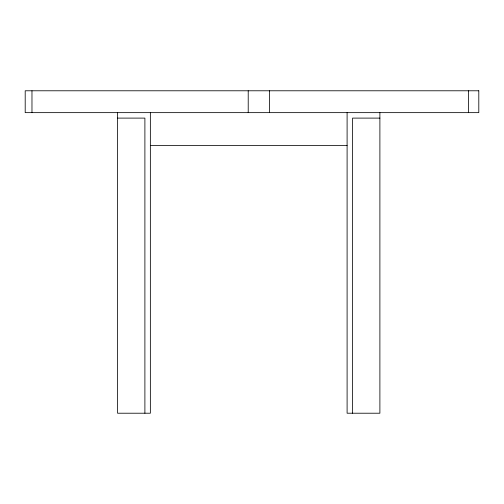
<?xml version="1.0" encoding="UTF-8"?>
<svg xmlns="http://www.w3.org/2000/svg" width="504" height="504" viewBox="0 0 504 504"><rect width="100%" height="100%" fill="white"/><g stroke="black" fill="none" stroke-linecap="round" stroke-linejoin="round"><path stroke-width="0.76" d="M117.571 118.106L144.894 118.106L144.894 413.217M379.89 118.106L352.567 118.106L352.567 413.217M150.362 145.429L347.099 145.429M468.443 90.783L468.443 112.644M379.89 112.644L379.89 413.217L347.099 413.217L347.099 112.644M269.508 90.783L269.508 112.644M248.214 90.783L248.214 112.644M150.362 112.644L150.362 413.217L117.571 413.217L117.571 112.644M31.973 90.783L31.973 112.644M478.8 90.783L25.2 90.783L25.2 112.644L478.8 112.644L478.8 90.783"/></g></svg>
